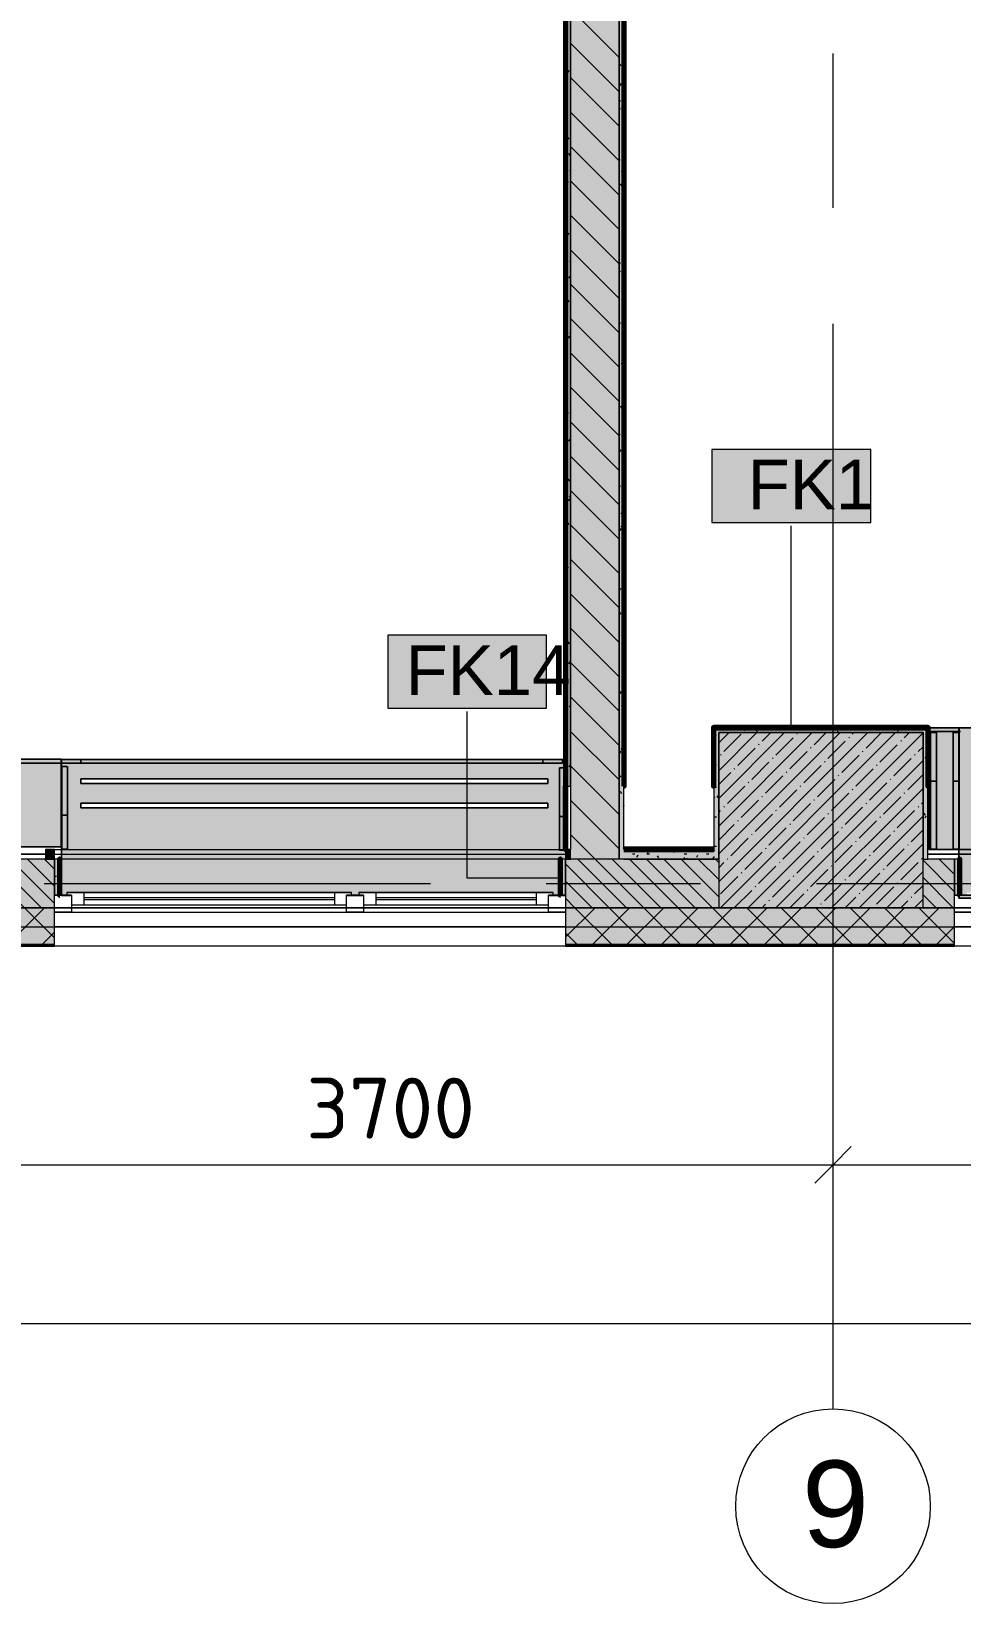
# Model space of a CAD drawing. Header units: millimetres. Extents: x -3817 to 677485, y -22715 to 103890.
# Drawn here: x 574783 to 578602, y -1083 to 5379 of the extents above; entities that cross this region are included whole.
import ezdxf

# ---------------------------------------------------------------- set-up
doc = ezdxf.new("R2010")
doc.units = ezdxf.units.MM
doc.layers.add('PDF _Геометрия', color=7, linetype='Continuous', true_color=0x1d1d1d)
doc.layers.add('PDF _Сплошная заливка', color=7, linetype='Continuous', true_color=0xffffff)
doc.layers.add('PDF _Текст', color=7, linetype='Continuous')
doc.styles.add('PDF ArialMT', font='arial.ttf')
doc.styles.add('PDF GOST-Common', font='arial.ttf')
doc.styles.add('PDF ISOCPEUR', font='isocpeur.ttf')

msp = doc.modelspace()

# ---------------------------------------------------------------- hatches: boundary and pattern name
at = {"layer": 'PDF _Сплошная заливка', "transparency": 33554559}
h = msp.add_hatch(color=256, dxfattribs=at)
h.paths.add_polyline_path([(576998.8, 2276.9), (576998.8, 8956.9), (576978.8, 8956.9), (576978.8, 2276.9)], flags=0)
h.paths.add_polyline_path([(576980.5, 8961.9), (576998.8, 8961.9), (576998.8, 9351.9), (576978.8, 9351.9), (576979.4, 9331.9), (576990.8, 9312.2), (576978.8, 9305.3), (576978.8, 8961.9)], flags=0)
h.paths.add_polyline_path([(576978.8, 9356.9), (576998.8, 9356.9), (576998.8, 9576.9), (576978.8, 9576.9), (576978.8, 9556.9)], flags=0)
for points in [[(576998.8, 1976.9), (577198.8, 1976.9), (577198.8, 9576.9), (576998.8, 9576.9), (576998.8, 9356.9), (577010.8, 9356.9), (577010.8, 9351.9), (576998.8, 9351.9), (576998.8, 8961.9), (577010.8, 8961.9), (577010.8, 8956.9), (576998.8, 8956.9), (576998.8, 2016.9)], [(577198.8, 1976.9), (577218.8, 1976.9), (577218.8, 8676.9), (577198.8, 8676.9), (577198.8, 2138.1)], [(577588.1, 2016.9), (577608.1, 2016.9), (577608.1, 2516.9), (577588.1, 2516.9), (577588.1, 2017.9)], [(578468.1, 2496.9), (578468.1, 2516.9), (577608.1, 2516.9), (577608.1, 2496.9), (578448.1, 2496.9)], [(577608.1, 1776.9), (578448.1, 1776.9), (578448.1, 2496.9), (577608.1, 2496.9), (577608.1, 2138.1)]]:
    msp.add_hatch(color=256, dxfattribs=at).paths.add_polyline_path(points)
at = {"layer": 'PDF _Сплошная заливка', "true_color": 0xeae6de, "transparency": 33554559}
h = msp.add_hatch(color=254, dxfattribs=at)
h.paths.add_polyline_path([(578595.7, 2016.9), (581235.9, 2016.9), (581235.9, 2516.8), (578595.7, 2516.8), (578595.7, 2138.1)], flags=0)
h.paths.add_polyline_path([(578675.7, 2316.8), (578675.7, 2336.8), (581155.9, 2336.8), (581155.9, 2316.8), (579822.5, 2316.8)], flags=0)
h.paths.add_polyline_path([(578675.7, 2416.8), (578675.7, 2436.8), (581155.9, 2436.8), (581155.9, 2416.8), (579822.5, 2416.8)], flags=0)
for points in [[(574704.1, 2027.4), (574904.4, 2027.4), (574904.4, 2387.3), (574704.1, 2387.3), (574704.1, 2138.1)], [(578597.9, 1816.9), (578647.9, 1816.9), (578647.9, 1828.9), (578627.9, 1828.9), (578627.9, 1838.9), (580377.9, 1838.9), (580377.9, 1828.9), (580357.9, 1828.9), (580357.9, 1816.9), (580427.9, 1816.9), (580427.9, 1828.9), (580407.9, 1828.9), (580407.9, 1838.9), (581207.9, 1838.9), (581207.9, 1828.9), (581187.9, 1828.9), (581187.9, 1816.9), (581235.9, 1816.9), (581235.9, 2016.9), (578595.9, 2016.9), (578597.9, 1976.9), (578598.9, 1976.9), (578597.9, 1828.9), (578595.9, 1828.9), (578595.9, 1816.9)]]:
    msp.add_hatch(color=254, dxfattribs=at).paths.add_polyline_path(points)
h = msp.add_hatch(color=254, dxfattribs=at)
h.paths.add_polyline_path([(574928.1, 1826.9), (574928.1, 1828.9), (574928.1, 1838.9), (576098.1, 1838.9), (576098.1, 1828.9), (576128.1, 1828.9), (576128.1, 1838.9), (576928.1, 1837.2), (576928.1, 1828.9), (576957.1, 1828.9), (576958.1, 1976.9), (576978.1, 1976.9), (576977.8, 2386.8), (574905.7, 2386.8), (574905.7, 1826.9)], flags=0)
h.paths.add_polyline_path([(576978.8, 2016.9), (576985.7, 2016.9), (576985.7, 2276.9), (576978.8, 2276.9), (576978.8, 2138.1)], flags=0)
h.paths.add_polyline_path([(574985.7, 2187.1), (574985.7, 2207.1), (576905.7, 2207.1), (576905.7, 2187.1), (575438.1, 2187.1)], flags=0)
h.paths.add_polyline_path([(574985.7, 2287.1), (574985.7, 2307.1), (576905.7, 2307.1), (576905.7, 2287.1), (575438.1, 2287.1)], flags=0)
at = {"layer": 'PDF _Сплошная заливка', "transparency": 33554559}
h = msp.add_hatch(color=256, dxfattribs=at)
h.paths.add_polyline_path([(590708.1, 1776.9), (590708.1, 1976.9), (590658.1, 1976.9), (590658.1, 1776.9)], flags=0)
h.paths.add_polyline_path([(584278.1, 1776.9), (584278.1, 1976.9), (583278.4, 1976.9), (583278.4, 1776.9), (584206.9, 1776.9)], flags=0)
h.paths.add_polyline_path([(588591.4, 1776.9), (589258.1, 1776.9), (589258.1, 1976.9), (588138.1, 1976.9), (588138.1, 1776.9)], flags=0)
h.paths.add_polyline_path([(585778.1, 1776.9), (586038.1, 1776.9), (586038.1, 1976.9), (585778.1, 1976.9)], flags=0)
h.paths.add_polyline_path([(576978.1, 1776.9), (577608.1, 1776.9), (577608.1, 1976.9), (576978.1, 1976.9)], flags=0)
h.paths.add_polyline_path([(578448.1, 1776.9), (578577.9, 1776.9), (578577.9, 1976.9), (578448.1, 1976.9), (578448.1, 1803.6)], flags=0)
h.paths.add_polyline_path([(574878.1, 1776.9), (574878.1, 1976.9), (574678.1, 1976.9), (574678.1, 1776.9)], flags=0)
h.paths.add_polyline_path([(574078.1, 1776.9), (574078.1, 1976.9), (573778.1, 1976.9), (573778.1, 1776.9), (573976.6, 1776.9)], flags=0)
h.paths.add_polyline_path([(582097.9, 1776.9), (582378.4, 1776.9), (582378.4, 1976.9), (582097.9, 1976.9)], flags=0)
h.paths.add_polyline_path([(572878.1, 1776.9), (572878.1, 1976.9), (571528.1, 1976.9), (571528.1, 1776.9), (572515.1, 1776.9)], flags=0)
h.paths.add_polyline_path([(563278.1, 1776.9), (563278.1, 1976.9), (562527.9, 1976.9), (562527.9, 1776.9), (563015.5, 1776.9)], flags=0)
h.paths.add_polyline_path([(564178.1, 1776.9), (564328.1, 1776.9), (564328.1, 1976.9), (564178.1, 1976.9)], flags=0)
h.paths.add_polyline_path([(569428.1, 1776.9), (569428.1, 1976.9), (568678.1, 1976.9), (568678.1, 1776.9), (568861.4, 1776.9)], flags=0)
h.paths.add_polyline_path([(567028.1, 1776.9), (567778.1, 1776.9), (567778.1, 1976.9), (567028.1, 1976.9)], flags=0)
h.paths.add_polyline_path([(558998.1, 1776.9), (559828.1, 1776.9), (559828.1, 1976.9), (558998.1, 1976.9)], flags=0)
h = msp.add_hatch(color=256, dxfattribs=at)
h.paths.add_polyline_path([(584278.1, 1626.9), (584278.1, 1776.9), (583278.4, 1776.9), (583278.4, 1626.9), (584206.9, 1626.9)], flags=0)
h.paths.add_polyline_path([(589258.1, 1626.9), (589258.1, 1776.9), (588138.1, 1776.9), (588138.1, 1626.9), (588591.4, 1626.9)], flags=0)
h.paths.add_polyline_path([(586038.1, 1626.9), (586038.1, 1776.9), (585178.1, 1776.9), (585178.1, 1626.9), (585668.4, 1626.9)], flags=0)
h.paths.add_polyline_path([(591155.8, 1626.9), (591155.8, 1776.9), (590158.1, 1776.9), (590158.1, 1626.9), (590783.6, 1626.9)], flags=0)
h.paths.add_polyline_path([(573778.1, 1626.9), (574878.1, 1626.9), (574878.1, 1776.9), (573778.1, 1776.9)], flags=0)
h.paths.add_polyline_path([(581257.9, 1626.9), (582378.4, 1626.9), (582378.4, 1776.9), (581257.9, 1776.9)], flags=0)
h.paths.add_polyline_path([(578448.1, 1626.9), (578577.9, 1626.9), (578577.9, 1776.9), (576978.1, 1776.9), (576978.1, 1626.9), (578361, 1626.9)], flags=0)
h.paths.add_polyline_path([(564928.1, 1626.9), (564928.1, 1776.9), (564178.1, 1776.9), (564178.1, 1626.9), (564477, 1626.9)], flags=0)
h.paths.add_polyline_path([(567778.1, 1626.9), (567778.1, 1776.9), (567028.1, 1776.9), (567028.1, 1626.9), (567399.9, 1626.9)], flags=0)
h.paths.add_polyline_path([(572878.1, 1626.9), (572878.1, 1776.9), (571528.1, 1776.9), (571528.1, 1626.9), (572515.1, 1626.9)], flags=0)
h.paths.add_polyline_path([(568861.4, 1626.9), (569428.1, 1626.9), (569428.1, 1776.9), (568678.1, 1776.9), (568678.1, 1626.9)], flags=0)
h.paths.add_polyline_path([(563278.1, 1626.9), (563278.1, 1776.9), (562527.9, 1776.9), (562527.9, 1626.9), (563015.5, 1626.9)], flags=0)
h.paths.add_polyline_path([(560427.9, 1626.9), (560427.9, 1776.9), (558998.1, 1776.9), (558998.1, 1626.9), (559361.8, 1626.9)], flags=0)
h.paths.add_polyline_path([(555898.1, 1626.9), (555898.1, 1776.9), (551908.1, 1776.9), (551908.1, 1626.9), (554977.4, 1626.9)], flags=0)

# ---------------------------------------------------------------- linework, layer by layer
at = {"layer": 'PDF _Геометрия', "color": 231, "lineweight": 70, "true_color": 0xff80c0}
for points in [[(577218.8, 2276.9), (577219.8, 2276.9), (577219.8, 8675.9), (578348.1, 8675.9), (578349.1, 8675.9), (578349.1, 9535.9), (578533.1, 9535.9), (578533.1, 9536.9)], [(576977.8, 8956.9), (576977.8, 2016.9), (576978.8, 2016.9), (576978.8, 2276.9)], [(577588.1, 2017.9), (577218.8, 2017.9)], [(577218.8, 2016.9), (577588.1, 2016.9)]]:
    msp.add_lwpolyline(points, dxfattribs=at)
at = {"layer": 'PDF _Геометрия', "color": 9, "lineweight": 9, "true_color": 0xc0c0c0}
for points in [[(576978.8, 2276.9), (576998.8, 2276.9), (576998.8, 8956.9), (576998.8, 2016.9), (576978.1, 2016.9), (576978.1, 1976.9), (576978.1, 1776.9), (576978.1, 1618.9), (578577.9, 1618.9), (578577.9, 1776.9), (578577.9, 1976.9), (578468.1, 1976.9), (578468.1, 2496.9), (578468.1, 2516.9), (577608.1, 2516.9), (577588.1, 2516.9), (577588.1, 2017.9)], [(577608.1, 1976.9), (577608.1, 2016.9), (577608.1, 2496.9), (578448.1, 2496.9), (578448.1, 1976.9)], [(577218.8, 2017.9), (577218.8, 2276.9)], [(574878.1, 2016.9), (574905.7, 2016.9)], [(577588.1, 2016.9), (577218.8, 2016.9)], [(574878.1, 1996.9), (574905.7, 1996.9)], [(574898.1, 1976.9), (574878.1, 1976.9)], [(574905.7, 1976.9), (574899.1, 1976.9)], [(576978.1, 1776.9), (574878.1, 1776.9)], [(581257.9, 1776.9), (578577.9, 1776.9)]]:
    msp.add_lwpolyline(points, dxfattribs=at)
at = {"layer": 'PDF _Геометрия', "color": 7, "lineweight": 9}
for points in [[(576978.8, 8956.9), (576978.8, 2276.9)], [(577218.8, 1976.9), (577608.1, 1976.9), (577218.8, 1976.9), (577198.8, 1976.9), (577198.8, 8676.9), (577198.8, 1976.9), (576998.8, 1976.9), (576978.1, 1976.9), (576998.8, 1976.9), (576998.8, 2016.9)], [(577218.8, 2276.9), (577218.8, 8675.9)], [(577906.4, 2517.4), (577906.4, 3346.4)], [(576953.3, 1898.1), (576574.3, 1898.1), (576574.3, 2583)], [(578448.1, 1976.9), (578468.1, 1976.9)], [(573778.1, 1697.9), (574878.1, 1697.9)], [(576978.1, 1697.9), (578577.9, 1697.9)], [(573778.1, 1626.9), (574878.1, 1626.9)], [(573778.1, 1623.9), (574878.1, 1623.9)], [(576978.1, 1626.9), (578577.9, 1626.9)], [(576978.1, 1623.9), (578577.9, 1623.9)], [(552158.1, 720.4), (555878.1, 720.4), (560178.1, 720.4), (564678.1, 720.4), (566178.1, 720.4), (569178.1, 720.4), (570678.1, 720.4), (574378.1, 720.4), (578078.1, 720.4), (581778.1, 720.4), (585478.1, 720.4), (590478.1, 720.4), (590478.1, 840.4)], [(578078.1, 526.4), (578078.1, 720.4), (578078.1, 840.4)], [(552158.1, 67.7), (590598.1, 67.7)]]:
    msp.add_lwpolyline(points, dxfattribs=at)
at = {"layer": 'PDF _Геометрия', "color": 231, "lineweight": 9, "true_color": 0xff80c0}
for points in [[(576978.8, 2276.9), (576978.8, 8956.9)], [(577218.8, 8676.9), (577218.8, 8675.9), (577218.8, 2276.9)], [(577218.8, 2017.9), (577218.8, 2016.9)], [(577588.1, 2016.9), (577588.1, 2017.9)]]:
    msp.add_lwpolyline(points, dxfattribs=at)
at = {"layer": 'PDF _Геометрия', "lineweight": 9}
for points in [[(577198.8, 5271.8), (576998.8, 5471.8)], [(577198.8, 5130.4), (576998.8, 5330.4)], [(577198.8, 4989), (576998.8, 5189)], [(577198.8, 4847.6), (576998.8, 5047.6)], [(577198.8, 4706.2), (576998.8, 4906.2)], [(577198.8, 4564.7), (576998.8, 4764.7)], [(577198.8, 4423.3), (576998.8, 4623.3)], [(577198.8, 4281.9), (576998.8, 4481.9)], [(577198.8, 4140.5), (576998.8, 4340.5)], [(577198.8, 3999), (576998.8, 4199)], [(577198.8, 3857.6), (576998.8, 4057.6)], [(577198.8, 3716.2), (576998.8, 3916.2)], [(577198.8, 3574.8), (576998.8, 3774.8)], [(577198.8, 3433.4), (576998.8, 3633.4)], [(577198.8, 3291.9), (576998.8, 3491.9)], [(577198.8, 3150.5), (576998.8, 3350.5)], [(577198.8, 3009.1), (576998.8, 3209.1)], [(577198.8, 2867.7), (576998.8, 3067.7)], [(577198.8, 2726.3), (576998.8, 2926.3)], [(577198.8, 2584.8), (576998.8, 2784.8)], [(577198.8, 2443.4), (576998.8, 2643.4)], [(577198.8, 2302), (576998.8, 2502)], [(577608.1, 2454.1), (577650.9, 2496.9)], [(577608.1, 2340.1), (577764.9, 2496.9)], [(577608.1, 2226), (577879, 2496.9)], [(577608.1, 2112), (577993, 2496.9)], [(577608.1, 1997.9), (578107, 2496.9)], [(577608.1, 1883.9), (578221.1, 2496.9)], [(577615.1, 1776.9), (578335.1, 2496.9)], [(577629.6, 2418.6), (577700.9, 2489.9)], [(577729.2, 1776.9), (578448.1, 2495.8)], [(577786.4, 2461.4), (577821.9, 2496.9)], [(577843.5, 2404.3), (577914.7, 2475.6)], [(577929, 2489.9), (577931.4, 2492.2)], [(578000.3, 2447.1), (578050, 2496.9)], [(578057.3, 2390.1), (578128.6, 2461.4)], [(578142.8, 2475.6), (578145.2, 2478)], [(578157.1, 2489.9), (578164.1, 2496.9)], [(578214.1, 2432.8), (578278.1, 2496.9)], [(578356.7, 2461.4), (578359, 2463.7)], [(578370.9, 2475.6), (578392.2, 2496.9)], [(577615.4, 2404.3), (577617.7, 2406.7)], [(577686.6, 2361.6), (577757.9, 2432.8)], [(577772.2, 2447.1), (577774.5, 2449.5)], [(577829.2, 2390.1), (577831.6, 2392.5)], [(577900.5, 2347.3), (577971.8, 2418.6)], [(577986, 2432.8), (577988.4, 2435.2)], [(578114.3, 2333.1), (578185.6, 2404.3)], [(578199.9, 2418.6), (578202.2, 2421)], [(578271.1, 2375.8), (578342.4, 2447.1)], [(578413.7, 2404.3), (578416.1, 2406.7)], [(578428, 2418.6), (578448.1, 2438.8)], [(577198.8, 2160.6), (576998.8, 2360.6)], [(577608.1, 2283), (577658.1, 2333.1)], [(577672.4, 2347.3), (577674.7, 2349.7)], [(577743.7, 2304.5), (577814.9, 2375.8)], [(577843.2, 1776.9), (578448.1, 2381.7)], [(577886.2, 2333.1), (577888.6, 2335.4)], [(577957.5, 2290.3), (578028.8, 2361.6)], [(578043, 2375.8), (578045.4, 2378.2)], [(578171.3, 2276), (578242.6, 2347.3)], [(578256.9, 2361.6), (578259.3, 2363.9)], [(578328.2, 2318.8), (578399.4, 2390.1)], [(577643.9, 2204.7), (577715.1, 2276)], [(577729.4, 2290.3), (577731.8, 2292.7)], [(577800.7, 2247.5), (577872, 2318.8)], [(577943.2, 2276), (577945.6, 2278.4)], [(577957.3, 1776.9), (578448.1, 2267.7)], [(578014.5, 2233.3), (578085.8, 2304.5)], [(578100.1, 2318.8), (578102.4, 2321.2)], [(578157.1, 2261.8), (578159.5, 2264.1)], [(578228.4, 2219), (578299.6, 2290.3)], [(578313.9, 2304.5), (578316.3, 2306.9)], [(578385.2, 2261.8), (578448.1, 2324.7)], [(577198.8, 2019.1), (576998.8, 2219.1)], [(577700.9, 2147.7), (577772.2, 2219)], [(577786.4, 2233.3), (577788.8, 2235.6)], [(577857.7, 2190.5), (577929, 2261.8)], [(577914.7, 2133.5), (577986, 2204.7)], [(578000.3, 2219), (578002.6, 2221.4)], [(578071.6, 2176.2), (578142.8, 2247.5)], [(578214.1, 2204.7), (578216.5, 2207.1)], [(578285.4, 2162), (578356.7, 2233.3)], [(578370.9, 2247.5), (578373.3, 2249.9)], [(578442.2, 2204.7), (578448.1, 2210.7)], [(577608.1, 2169), (577615.4, 2176.2)], [(577629.6, 2190.5), (577632, 2192.9)], [(577686.6, 2133.5), (577689, 2135.8)], [(577757.9, 2090.7), (577829.2, 2162)], [(577843.5, 2176.2), (577845.8, 2178.6)], [(577971.8, 2076.4), (578043, 2147.7)], [(578057.3, 2162), (578059.7, 2164.4)], [(578071.3, 1776.9), (578448.1, 2153.6)], [(578128.6, 2119.2), (578199.9, 2190.5)], [(578185.6, 2062.2), (578256.9, 2133.5)], [(578271.1, 2147.7), (578273.5, 2150.1)], [(578342.4, 2105), (578413.7, 2176.2)], [(578428, 2190.5), (578430.3, 2192.9)], [(577449.7, 1626.9), (577299.7, 1776.9), (577099.7, 1976.9), (576998.8, 2077.7)], [(577608.1, 2054.9), (577672.4, 2119.2)], [(577743.7, 2076.4), (577746, 2078.8)], [(577814.9, 2033.7), (577886.2, 2105)], [(577900.5, 2119.2), (577902.8, 2121.6)], [(578028.8, 2019.4), (578100.1, 2090.7)], [(578114.3, 2105), (578116.7, 2107.3)], [(578242.6, 2005.2), (578313.9, 2076.4)], [(578328.2, 2090.7), (578330.5, 2093.1)], [(578399.4, 2047.9), (578448.1, 2096.6)], [(577658.1, 1990.9), (577729.4, 2062.2)], [(577715.1, 1933.9), (577786.4, 2005.2)], [(577800.7, 2019.4), (577803.1, 2021.8)], [(577872, 1976.7), (577943.2, 2047.9)], [(577957.5, 2062.2), (577959.9, 2064.6)], [(578014.5, 2005.2), (578016.9, 2007.5)], [(578085.8, 1962.4), (578157.1, 2033.7)], [(578171.3, 2047.9), (578173.7, 2050.3)], [(578185.4, 1776.9), (578448.1, 2039.6)], [(578299.6, 1948.1), (578370.9, 2019.4)], [(578385.2, 2033.7), (578387.6, 2036)], [(574878.1, 1794.3), (574695.5, 1976.9)], [(574878.1, 1865), (574766.2, 1976.9)], [(574878.1, 1935.7), (574837, 1976.9)], [(577308.3, 1626.9), (577158.3, 1776.9), (576978.1, 1957)], [(577229, 1776.9), (577029, 1976.9)], [(577370.4, 1776.9), (577170.4, 1976.9)], [(577591.1, 1626.9), (577441.1, 1776.9), (577241.1, 1976.9)], [(577511.8, 1776.9), (577311.8, 1976.9)], [(577732.5, 1626.9), (577582.5, 1776.9), (577382.5, 1976.9)], [(577608.1, 1822), (577453.2, 1976.9)], [(577608.1, 1892.7), (577524, 1976.9)], [(577608.1, 1963.4), (577594.7, 1976.9)], [(577608.1, 1940.9), (577629.6, 1962.4)], [(577643.9, 1976.7), (577646.2, 1979)], [(577772.2, 1876.9), (577843.5, 1948.1)], [(577857.7, 1962.4), (577860.1, 1964.8)], [(577929, 1919.6), (578000.3, 1990.9)], [(578071.6, 1948.1), (578073.9, 1950.5)], [(578142.8, 1905.4), (578214.1, 1976.7)], [(578228.4, 1990.9), (578230.7, 1993.3)], [(578356.7, 1891.1), (578428, 1962.4)], [(578442.2, 1976.7), (578444.6, 1979)], [(578577.9, 1842.2), (578448.1, 1971.9)], [(578577.9, 1912.9), (578513.9, 1976.9)], [(574824.8, 1776.9), (574678.1, 1923.6)], [(577087.6, 1776.9), (576978.1, 1886.3)], [(577615.4, 1834.1), (577686.6, 1905.4)], [(577700.9, 1919.6), (577703.3, 1922)], [(577829.2, 1819.8), (577900.5, 1891.1)], [(577914.7, 1905.4), (577917.1, 1907.7)], [(577986, 1862.6), (578057.3, 1933.9)], [(578043, 1805.6), (578114.3, 1876.9)], [(578128.6, 1891.1), (578130.9, 1893.5)], [(578199.9, 1848.3), (578271.1, 1919.6)], [(578285.4, 1933.9), (578287.8, 1936.3)], [(578299.4, 1776.9), (578448.1, 1925.5)], [(578342.4, 1876.9), (578344.8, 1879.2)], [(578577.9, 1771.5), (578572.5, 1776.9), (578448.1, 1901.2)], [(574878.1, 1652.9), (574754.1, 1776.9), (574678.1, 1852.9)], [(577166.9, 1626.9), (577016.9, 1776.9), (576978.1, 1815.6)], [(577672.4, 1777.1), (577743.7, 1848.3)], [(577757.9, 1862.6), (577760.3, 1865)], [(577900.3, 1776.9), (577957.5, 1834.1)], [(577971.8, 1848.3), (577974.1, 1850.7)], [(578128.4, 1776.9), (578171.3, 1819.8)], [(578185.6, 1834.1), (578188, 1836.5)], [(578256.9, 1791.3), (578328.2, 1862.6)], [(578399.4, 1819.8), (578401.8, 1822.2)], [(578413.5, 1776.9), (578448.1, 1811.5)], [(578413.7, 1834.1), (578448.1, 1868.5)], [(578501.8, 1776.9), (578448.1, 1830.5)], [(574687, 1626.9), (574837, 1776.9)], [(576978.1, 1655.3), (577099.7, 1776.9)], [(577091.1, 1626.9), (577241.1, 1776.9)], [(577232.5, 1626.9), (577382.5, 1776.9)], [(577374, 1626.9), (577524, 1776.9)], [(577515.4, 1626.9), (577665.4, 1776.9)], [(577656.8, 1626.9), (577806.8, 1776.9)], [(577874, 1626.9), (577724, 1776.9)], [(577786.2, 1776.9), (577800.7, 1791.3)], [(577798.2, 1626.9), (577948.2, 1776.9)], [(577814.9, 1805.6), (577817.3, 1807.9)], [(578015.4, 1626.9), (577865.4, 1776.9)], [(577939.6, 1626.9), (578089.6, 1776.9)], [(578156.8, 1626.9), (578006.8, 1776.9)], [(578014.3, 1776.9), (578014.5, 1777.1)], [(578028.8, 1791.3), (578031.2, 1793.7)], [(578081.1, 1626.9), (578231.1, 1776.9)], [(578298.2, 1626.9), (578148.2, 1776.9)], [(578222.5, 1626.9), (578372.5, 1776.9)], [(578242.6, 1777.1), (578245, 1779.4)], [(578439.6, 1626.9), (578289.6, 1776.9)], [(578356.5, 1776.9), (578385.2, 1805.6)], [(578363.9, 1626.9), (578513.9, 1776.9)], [(578577.9, 1630.1), (578431.1, 1776.9)], [(578505.3, 1626.9), (578577.9, 1699.4)], [(574828.4, 1626.9), (574878.1, 1676.6)], [(577025.4, 1626.9), (576978.1, 1674.2)]]:
    msp.add_lwpolyline(points, dxfattribs=at)
at = {"layer": 'PDF _Геометрия', "color": 253, "lineweight": 9, "true_color": 0x9b9b9b}
for points in [[(576978.8, 5351.6), (576988.9, 5351.6)], [(576984.3, 5318), (576979.3, 5326.7)], [(577198.8, 5321.1), (577202.3, 5321.1)], [(577214.8, 5345.5), (577209.8, 5354.2)], [(576980.4, 5260.5), (576978.8, 5257.8)], [(577199.7, 5274.7), (577198.8, 5273.1)], [(577198.8, 5260.1), (577202.3, 5260.1)], [(577207.7, 5235.8), (577202.7, 5244.5)], [(577218.8, 5277.5), (577213.8, 5286.2)], [(576978.8, 5229.7), (576988.9, 5229.7)], [(576991.5, 5218.9), (576986.5, 5210.2)], [(576998.8, 5170.6), (576997.7, 5168.5)], [(576978.8, 5138.2), (576988.9, 5138.2)], [(577198.8, 5168.7), (577202.3, 5168.7)], [(577200.6, 5126.1), (577198.8, 5129.3)], [(577206.8, 5165), (577201.8, 5156.3)], [(577202.7, 5097), (577198.8, 5090.3)], [(577204.7, 5058.1), (577199.7, 5066.8)], [(577213.9, 5055.3), (577208.8, 5046.6)], [(576978.8, 5016.3), (576988.9, 5016.3)], [(577198.8, 4985.8), (577202.3, 4985.8)], [(576993.6, 4936.2), (576988.5, 4944.9)], [(577198.8, 4924.9), (577202.3, 4924.9)], [(576978.8, 4894.4), (576988.9, 4894.4)], [(576997.6, 4868.2), (576992.6, 4876.9)], [(577201.6, 4851.2), (577198.8, 4846.4)], [(576982.3, 4837.1), (576978.8, 4831.1)], [(576978.8, 4802.9), (576988.9, 4802.9)], [(576998.8, 4805.2), (576996.7, 4808.8)], [(577198.8, 4833.4), (577202.3, 4833.4)], [(577212.8, 4809.6), (577207.7, 4800.9)], [(576979.4, 4716.9), (576978.8, 4717.9)], [(576990.6, 4758.5), (576985.5, 4767.2)], [(577209.9, 4744.3), (577204.9, 4753.1)], [(576978.8, 4681), (576988.9, 4681)], [(576983.5, 4648.8), (576978.8, 4656.9)], [(576981.2, 4591.4), (576978.8, 4587.3)], [(576987.6, 4580.8), (576982.6, 4589.5)], [(577198.8, 4650.5), (577202.3, 4650.5)], [(577198.8, 4589.6), (577202.3, 4589.6)], [(577218.1, 4608.3), (577213, 4617)], [(576978.8, 4559.1), (576988.9, 4559.1)], [(576992.3, 4549.7), (576987.3, 4541)], [(576978.8, 4467.7), (576988.9, 4467.7)], [(577198.8, 4498.1), (577202.3, 4498.1)], [(576998.8, 4439), (576994.4, 4431.3)], [(577203.5, 4427.8), (577198.8, 4419.7)], [(577203.9, 4388.9), (577198.9, 4397.7)], [(576978.8, 4345.7), (576988.9, 4345.7)], [(576995.3, 4372), (576990.3, 4363.3)], [(576992.8, 4267), (576987.7, 4275.7)], [(577198.8, 4315.3), (577202.3, 4315.3)], [(576978.8, 4223.8), (576988.9, 4223.8)], [(577198.8, 4254.3), (577202.3, 4254.3)], [(576998.8, 4134.6), (576995.9, 4139.7)], [(577202.4, 4182.1), (577198.8, 4175.9)], [(577198.8, 4162.9), (577202.3, 4162.9)], [(577213.6, 4140.4), (577208.5, 4131.7)], [(576978.8, 4132.4), (576988.9, 4132.4)], [(576994.2, 4126.3), (576989.2, 4117.6)], [(576978.8, 4010.5), (576988.9, 4010.5)], [(577213.2, 4007.1), (577208.2, 4015.9)], [(577218.8, 4027.6), (577215.6, 4022)], [(577198.8, 3980), (577202.3, 3980)], [(577216.6, 3962.7), (577211.5, 3954)], [(577217.3, 3939.1), (577212.2, 3947.8)], [(576982, 3922.2), (576978.8, 3916.7)], [(576978.8, 3888.5), (576988.9, 3888.5)], [(576986.8, 3911.6), (576981.8, 3920.3)], [(577198.8, 3919), (577202.3, 3919)], [(577218.8, 3875.5), (577216.3, 3879.8)], [(577198.8, 3827.6), (577202.3, 3827.6)], [(577210.2, 3829.4), (577205.2, 3838.1)], [(576978.8, 3797.1), (576988.9, 3797.1)], [(576989, 3812.5), (576984, 3803.8)], [(577199, 3787.8), (577198.8, 3788.2)], [(576985, 3744.5), (576979.9, 3735.8)], [(576996.1, 3702.8), (576991.1, 3694.1)], [(577203.1, 3719.8), (577198.8, 3727.2)], [(577215.5, 3717), (577210.4, 3708.3)], [(576978.8, 3675.2), (576988.9, 3675.2)], [(577198.8, 3644.7), (577202.3, 3644.7)], [(577207.2, 3651.7), (577202.2, 3660.4)], [(577198.8, 3583.7), (577202.3, 3583.7)], [(576978.8, 3553.3), (576988.9, 3553.3)], [(576983.9, 3498.7), (576978.8, 3490)], [(576996, 3529.8), (576991, 3538.5)], [(577203.2, 3512.9), (577198.8, 3505.3)], [(577198.8, 3492.3), (577202.3, 3492.3)], [(576978.8, 3461.8), (576988.9, 3461.8)], [(576995, 3457.1), (576990, 3448.4)], [(576998.8, 3464), (576995.1, 3470.5)], [(576993.1, 3352.1), (576988, 3360.8)], [(577210.3, 3403.2), (577205.3, 3394.5)], [(576978.8, 3339.9), (576988.9, 3339.9)], [(576981.9, 3310.5), (576978.8, 3315.8)], [(577198.8, 3309.4), (577202.3, 3309.4)], [(577206.2, 3335.2), (577201.2, 3326.5)], [(577212.4, 3338), (577207.4, 3346.7)], [(576986, 3242.4), (576981, 3251.2)], [(577198.8, 3248.5), (577202.3, 3248.5)], [(577217.4, 3293.5), (577212.3, 3284.8)], [(576978.8, 3218), (576988.9, 3218)], [(576990.1, 3174.4), (576985, 3183.1)], [(577218.8, 3204.9), (577215.5, 3210.6)], [(576978.9, 3132.8), (576978.8, 3132.9)], [(576978.8, 3126.5), (576988.9, 3126.5)], [(577198.8, 3157), (577202.3, 3157)], [(576985.8, 3075.3), (576980.7, 3066.6)], [(577205.1, 3089.5), (577200.1, 3080.7)], [(577216.3, 3047.8), (577211.2, 3039.1)], [(576978.8, 3004.6), (576988.9, 3004.6)], [(577198.8, 2974.1), (577202.3, 2974.1)], [(577206.4, 2982.6), (577201.4, 2991.3)], [(577198.8, 2913.2), (577202.3, 2913.2)], [(576978.8, 2882.7), (576988.9, 2882.7)], [(576995.2, 2860.6), (576990.2, 2869.4)], [(576978.8, 2791.3), (576988.9, 2791.3)], [(576984.7, 2829.6), (576979.6, 2820.9)], [(576995.8, 2787.9), (576990.8, 2779.2)], [(577198.8, 2821.7), (577202.3, 2821.7)], [(576998.8, 2732.5), (576998.4, 2733.3)], [(577199.9, 2775.7), (577198.8, 2773.8)], [(576978.8, 2669.3), (576988.9, 2669.3)], [(576998.8, 2671.2), (576997.9, 2669.6)], [(577207, 2666), (577202, 2657.3)], [(576981.1, 2641.3), (576978.8, 2645.2)], [(576998.8, 2610.2), (576993.8, 2601.5)], [(577198.8, 2638.9), (577202.3, 2638.9)], [(577215.7, 2600.8), (577210.6, 2609.5)], [(576978.8, 2547.4), (576988.9, 2547.4)], [(577198.8, 2577.9), (577202.3, 2577.9)], [(577218.8, 2534.3), (577214.7, 2541.4)], [(576978.8, 2456), (576988.9, 2456)], [(576989.3, 2505.2), (576984.2, 2513.9)], [(577198.8, 2486.5), (577202.3, 2486.5)], [(577218.8, 2473.4), (577218.8, 2473.4)], [(577590.4, 2500.4), (577588.1, 2504.3)], [(577588.4, 2486.5), (577598.5, 2486.5)], [(577618.9, 2516.9), (577629, 2516.9)], [(577648.7, 2516.6), (577643.6, 2507.9)], [(577710.4, 2516.9), (577720.4, 2516.9)], [(577716.7, 2512.5), (577711.7, 2503.8)], [(577768.1, 2497.4), (577763.1, 2506.1)], [(577874, 2496.9), (577872.7, 2499)], [(577893.2, 2516.9), (577903.3, 2516.9)], [(577984.7, 2516.9), (577994.7, 2516.9)], [(578045.6, 2516.9), (578055.7, 2516.9)], [(578098.5, 2503.3), (578094.8, 2496.9)], [(578140.1, 2514.4), (578135.1, 2505.7)], [(578149.9, 2506.6), (578144.9, 2515.3)], [(578198, 2516.9), (578208.1, 2516.9)], [(578247.1, 2516.9), (578244.8, 2512.8)], [(578289.5, 2516.9), (578299.5, 2516.9)], [(578344.2, 2502.2), (578341.2, 2496.9)], [(578380.9, 2516.9), (578391, 2516.9)], [(578412.3, 2498.1), (578411.6, 2496.9)], [(578448.1, 2486.5), (578451.9, 2486.5)], [(578465.1, 2467.6), (578460, 2458.9)], [(578463.7, 2511.8), (578460.8, 2516.9)], [(577205.9, 2420.3), (577200.9, 2411.6)], [(577212.7, 2423.1), (577207.7, 2431.8)], [(578461, 2399.6), (578455.9, 2390.9)], [(576978.8, 2334.1), (576988.9, 2334.1)], [(576997.7, 2364.5), (576992.7, 2355.8)], [(577201.5, 2381.4), (577198.8, 2386.1)], [(577217.1, 2378.6), (577212, 2369.9)], [(577588.4, 2364.5), (577598.5, 2364.5)], [(578448.1, 2364.5), (578451.9, 2364.5)], [(578468.1, 2382.2), (578466.8, 2384.4)], [(578468.1, 2351), (578467.1, 2349.2)], [(577198.8, 2303.6), (577202.3, 2303.6)], [(577205.6, 2313.4), (577200.6, 2322.1)], [(577588.4, 2273.1), (577598.5, 2273.1)], [(578449.5, 2292.5), (578448.1, 2294.9)], [(577198.8, 2242.6), (577202.3, 2242.6)], [(577209.7, 2245.4), (577204.7, 2254.1)], [(577218.8, 2198.8), (577215, 2192.2)], [(577590.7, 2233.3), (577588.1, 2228.8)], [(577606.7, 2228.2), (577601.7, 2236.9)], [(578448.1, 2242.6), (578451.9, 2242.6)], [(577198.8, 2151.2), (577202.3, 2151.2)], [(577588.4, 2151.2), (577598.5, 2151.2)], [(577608.1, 2141.6), (577608, 2141.3)], [(578448.1, 2151.2), (578451.9, 2151.2)], [(578457.7, 2156.4), (578452.7, 2165.1)], [(578459.9, 2153.8), (578454.9, 2145.1)], [(578468.1, 2107.1), (578466, 2103.5)], [(574847.9, 2008), (574842.8, 2016.7)], [(577237.2, 2014.9), (577236, 2016.9)], [(577278.8, 2003.7), (577273.8, 2012.4)], [(577317.5, 2003.9), (577312.4, 1995.2)], [(577359.1, 2015.1), (577354.1, 2006.4)], [(577427.1, 2011), (577422.1, 2002.3)], [(577588, 2016.8), (577587.6, 2017.6)], [(577592.6, 2008.9), (577588, 2016.9)], [(577588.4, 2029.3), (577598.5, 2029.3)], [(578448.1, 2029.3), (578451.9, 2029.3)], [(574875.7, 1998.8), (574878.1, 1998.8)], [(574897.7, 1958), (574892.6, 1949.3)], [(576978.8, 1998.8), (576988.9, 1998.8)], [(576988.5, 1982.7), (576985.1, 1976.9)], [(577253.2, 1998.8), (577263.2, 1998.8)], [(577275.8, 1992.8), (577270.8, 1984)], [(577314.1, 1998.8), (577324.2, 1998.8)], [(577362.1, 1981.4), (577357.1, 1990.1)], [(577399.9, 1976.9), (577398.7, 1978.9)], [(577466.5, 1998.8), (577476.6, 1998.8)], [(577470.3, 1976.9), (577466.7, 1983)], [(577479.9, 1980.5), (577477.8, 1976.9)], [(577521.6, 1991.7), (577516.5, 1983)], [(577558, 1998.8), (577568, 1998.8)], [(577589.6, 1987.6), (577584.6, 1978.9)], [(578579.6, 1945.2), (578577.9, 1948.3)], [(578597.9, 1966.1), (578593.9, 1959.3)], [(574878.1, 1907.3), (574885.8, 1907.3)], [(576958.1, 1907.3), (576958.4, 1907.3)], [(574897.7, 1860.8), (574892.6, 1869.5)], [(576958.1, 1846.4), (576958.4, 1846.4)]]:
    msp.add_lwpolyline(points, dxfattribs=at)
at = {"layer": 'PDF _Геометрия', "color": 253, "lineweight": 9, "true_color": 0xaaaaaa}
for points in [[(578078.1, 4653.3), (578078.1, 5288.3)], [(578078.1, -283.3), (578078.1, 2216.7), (578078.1, 4177)], [(574835.3, 1876.9), (576422.8, 1876.9)], [(576899, 1876.9), (577534, 1876.9)], [(578010.3, 1876.9), (579597.8, 1876.9)], [(574905.7, 1828.9), (574878.1, 1828.9)], [(574998.1, 1818.9), (576028.1, 1818.9)], [(576198.1, 1818.9), (576858.1, 1818.9)], [(578595.9, 1828.9), (578577.9, 1828.9)], [(574878.1, 1758.9), (576978.1, 1758.9)], [(576028.1, 1808.9), (574998.1, 1808.9)], [(576858.1, 1808.9), (576198.1, 1808.9)], [(578577.9, 1758.9), (581257.9, 1758.9)]]:
    msp.add_lwpolyline(points, dxfattribs=at)
at = {"layer": 'PDF _Геометрия', "color": 7, "lineweight": 9}
for points in [[(578233, 3660.2), (577579.8, 3660.2), (577579.8, 3360.2), (578233, 3360.2)], [(576900.9, 2896.9), (576247.7, 2896.9), (576247.7, 2596.9), (576900.9, 2596.9)], [(578448.1, 2496.9), (577608.1, 2496.9), (577608.1, 1776.9), (578448.1, 1776.9)], [(574878.1, 1976.9), (574840.6, 1976.9)], [(573778.1, 1776.9), (574878.1, 1776.9)], [(576978.1, 1776.9), (578577.9, 1776.9)]]:
    msp.add_lwpolyline(points, close=True, dxfattribs=at)
at = {"layer": 'PDF _Геометрия', "color": 231, "lineweight": 70, "true_color": 0xff80c0}
msp.add_lwpolyline([(578469.1, 2516.9), (578469.1, 2517.9), (577588.1, 2517.9), (577587.1, 2517.9), (577587.1, 2276.9), (577588.1, 2276.9), (577588.1, 2516.9), (578468.1, 2516.9), (578468.1, 2276.9), (578469.1, 2276.9)], close=True, dxfattribs=at)
at = {"layer": 'PDF _Геометрия', "color": 8, "lineweight": 9, "true_color": 0x808080}
for points in [[(578595.8, 2516.7), (578471.8, 2516.7), (578597, 2516.7), (578597, 2016.8), (578471.8, 2016.8), (578471.8, 2516.7), (578471.8, 2016.8), (578595.9, 2016.8), (578595.9, 1976.9), (578595.9, 2016.9), (581235.9, 2016.9), (581235.9, 1816.9), (581187.9, 1816.9), (581235.9, 1816.9), (581235.9, 2016.9), (581235.9, 2516.8), (578595.7, 2516.8)], [(578472, 2516.7), (578595.8, 2516.7), (578472, 2516.7)], [(578595.9, 2516.8), (581235.9, 2516.8), (578595.9, 2516.8)], [(574704.4, 2387.3), (574904.4, 2387.3), (574704.4, 2387.3)], [(574905.7, 2386.8), (576965.7, 2386.8), (574905.7, 2386.8)], [(574905.7, 2386.8), (574905.7, 2370.8), (574905.7, 2386.8)], [(574985.7, 2386.8), (576885.7, 2386.8), (574985.7, 2386.8)]]:
    msp.add_lwpolyline(points, dxfattribs=at)
at = {"layer": 'PDF _Геометрия', "color": 253, "lineweight": 9, "true_color": 0xaba79f}
for points in [[(578472, 2500.7), (578472, 2516.7)], [(578479.2, 2017.8), (578479.2, 2497.8), (578479.2, 2297.8), (578479.2, 2497.8)], [(578503.2, 2497.8), (578479.2, 2497.8)], [(578503.2, 2497.8), (578479.2, 2497.8)], [(578503.2, 2017.8), (578503.2, 2497.8), (578503.2, 2297.8), (578503.2, 2497.8)], [(578572, 2017.8), (578572, 2497.8), (578572, 2297.8), (578572, 2497.8)], [(578595.7, 2497.8), (578572, 2497.8)], [(578595.7, 2497.8), (578572, 2497.8)], [(578602.1, 2500.8), (578597, 2500.8)], [(574912.1, 2370.8), (574905.7, 2370.8)], [(574907.5, 2017.1), (574907.5, 2357.1), (574907.5, 2157.1), (574907.5, 2357.1)], [(574917.6, 2357.1), (574907.5, 2357.1)], [(574917.6, 2357.1), (574907.5, 2357.1)], [(576965.7, 2370.8), (574912.8, 2370.8)], [(574929.5, 2357.1), (574918.9, 2357.1)], [(574929.5, 2357.1), (574918.9, 2357.1)], [(574931.5, 2017.1), (574931.5, 2357.1), (574931.5, 2157.1), (574931.5, 2357.1)], [(576970.3, 2352.2), (576953.8, 2352.2)], [(576970.3, 2352.2), (576953.8, 2352.2)], [(576965.7, 2386), (576965.7, 2370.8)], [(574931.5, 2017.1), (574907.5, 2017.1)], [(578503.2, 2017.8), (578479.2, 2017.8)], [(578595.9, 2017.8), (578572, 2017.8)]]:
    msp.add_lwpolyline(points, close=True, dxfattribs=at)
for points in [[(578595.7, 2500.7), (578472, 2500.7), (578595.7, 2500.7)], [(578595.7, 2016.9), (578595.7, 2516.7)], [(578597, 2500.7), (578597, 2513.5), (578597, 2016.9)], [(574704.4, 2371.3), (574904.4, 2371.3), (574704.4, 2371.3)], [(576885.7, 2370.8), (574985.7, 2370.8), (576885.7, 2370.8)], [(576977.8, 2352.2), (576971.8, 2352.2), (576977.8, 2352.2), (576971.8, 2352.2), (576977.8, 2352.2), (576977.8, 2012.2), (576953.8, 2012.2), (576953.8, 2352.2), (576953.8, 2152.2), (576953.8, 2352.2), (576953.8, 2016.9)], [(581235.9, 2016.9), (578597, 2016.9), (581235.9, 2016.9)]]:
    msp.add_lwpolyline(points, dxfattribs=at)
at = {"layer": 'PDF _Геометрия', "color": 8, "lineweight": 9, "true_color": 0x808080}
for points in [[(578595.7, 2516.8), (578595.7, 2016.9), (581235.9, 2016.9), (581235.9, 2516.8)], [(574704.1, 2387.3), (574704.1, 2027.4), (574904.4, 2027.4), (574904.4, 2387.3), (574704.1, 2387.3), (574904.4, 2387.3), (574904.4, 2027.4), (574704.1, 2027.4)], [(574904.4, 2387.3), (574904.4, 2371.3)], [(574905.7, 2386.8), (576977.8, 2386.8), (574905.7, 2386.8), (574905.7, 1826.9), (574948.1, 1826.9), (574905.7, 1826.9)], [(574985.7, 2287.1), (574985.7, 2307.1), (576905.7, 2307.1), (576905.7, 2287.1)], [(574985.7, 2287.1), (576905.7, 2287.1), (576905.7, 2307.1), (574985.7, 2307.1)], [(576985.7, 2016.9), (576985.7, 2276.9)], [(574985.7, 2187.1), (574985.7, 2207.1), (576905.7, 2207.1), (576905.7, 2187.1)], [(574985.7, 2187.1), (576905.7, 2187.1), (576905.7, 2207.1), (574985.7, 2207.1)], [(576078.1, 1826.9), (576148.1, 1826.9)], [(576908.1, 1826.9), (576978.1, 1826.9)], [(578647.9, 1816.9), (578595.9, 1816.9), (578595.9, 1828.9), (578595.9, 1816.9)]]:
    msp.add_lwpolyline(points, close=True, dxfattribs=at)
at = {"layer": 'PDF _Геометрия', "color": 254, "lineweight": 9, "true_color": 0xe0ddd7}
msp.add_lwpolyline([(578595.9, 2500.8), (578595.9, 2516.2)], dxfattribs=at)
at = {"layer": 'PDF _Геометрия', "color": 9, "lineweight": 9, "true_color": 0xc1bbaf}
msp.add_lwpolyline([(578595.9, 2516.2), (578595.9, 2500.8)], dxfattribs=at)
msp.add_lwpolyline([(578596, 2018), (578596, 2497.8), (578596, 2297.8), (578596, 2497.8)], close=True, dxfattribs=at)
at = {"layer": 'PDF _Геометрия', "color": 9, "lineweight": 9, "true_color": 0xcbc7bf}
for points in [[(578597, 2500.8), (578597, 2513.5)], [(574905.7, 2016.9), (576977.8, 2016.9)], [(574905.7, 1996.9), (576978.1, 1996.9)], [(576957.1, 1976.9), (574905.7, 1976.9)], [(576978.1, 1976.9), (576958.1, 1976.9)]]:
    msp.add_lwpolyline(points, dxfattribs=at)
at = {"layer": 'PDF _Геометрия', "color": 9, "lineweight": 9, "true_color": 0xc0c0c0}
for points in [[(574698.1, 1976.9), (574698.1, 2376.9), (574698.1, 2396.9), (574078.1, 2396.9), (574058.1, 2396.9), (574058.1, 1976.9), (573815.6, 1976.9), (573815.6, 2016.9), (573778.1, 2016.9), (573778.1, 1976.9), (573778.1, 1776.9), (573778.1, 1618.9), (574878.1, 1618.9), (574878.1, 1776.9), (574878.1, 1976.9), (574878.1, 2016.9), (574840.6, 2016.9), (574840.6, 1976.9)], [(574840.6, 1996.9), (574698.1, 1996.9)], [(574898.1, 1828.9), (574898.1, 1976.9), (574878.1, 1976.9), (574878.1, 1828.9)], [(576978.1, 1828.9), (576978.1, 1976.9), (576958.1, 1976.9), (576958.1, 1828.9)], [(578595.9, 1996.9), (578468.1, 1996.9)], [(578597.9, 1828.9), (578597.9, 1976.9), (578577.9, 1976.9), (578577.9, 1828.9)], [(574878.1, 1618.9), (574878.1, 1776.9), (576978.1, 1776.9), (576978.1, 1618.9)], [(578577.9, 1618.9), (578577.9, 1776.9), (581257.9, 1776.9), (581257.9, 1618.9)]]:
    msp.add_lwpolyline(points, close=True, dxfattribs=at)
at = {"layer": 'PDF _Геометрия', "color": 254, "lineweight": 9, "true_color": 0xd5d3cf}
for points in [[(574985.7, 2386.8), (574985.7, 2370.8), (574985.7, 2386.8)], [(576977.8, 2016.9), (576977.8, 2152.2)]]:
    msp.add_lwpolyline(points, dxfattribs=at)
for points in [[(576885.7, 2386.8), (576885.7, 2370.8)], [(576977.8, 2152.2), (576977.8, 2352.2), (576977.8, 2152.2), (576953.8, 2152.2)], [(578503.2, 2297.8), (578479.2, 2297.8)], [(578595.7, 2297.8), (578572, 2297.8)], [(574931.5, 2157.1), (574907.5, 2157.1)]]:
    msp.add_lwpolyline(points, close=True, dxfattribs=at)
at = {"layer": 'PDF _Геометрия', "color": 254, "lineweight": 9, "true_color": 0xeae9e7}
msp.add_lwpolyline([(576977.8, 2152.2), (576977.8, 2352.2)], dxfattribs=at)
at = {"layer": 'PDF _Геометрия', "color": 7, "lineweight": 70, "true_color": 0xffd2ff}
for points in [[(574899.1, 1828.9), (574899.1, 1976.9), (574898.1, 1976.9), (574898.1, 1828.9)], [(576958.1, 1828.9), (576958.1, 1976.9), (576957.1, 1976.9), (576957.1, 1828.9)], [(578598.9, 1828.9), (578598.9, 1976.9), (578597.9, 1976.9), (578597.9, 1828.9)]]:
    msp.add_lwpolyline(points, close=True, dxfattribs=at)
at = {"layer": 'PDF _Геометрия', "color": 9, "lineweight": 9, "true_color": 0xcbc7bf}
msp.add_lwpolyline([(578595.9, 1996.9), (581235.9, 1996.9)], close=True, dxfattribs=at)
at = {"layer": 'PDF _Геометрия', "color": 253, "lineweight": 13, "true_color": 0xaaaaaa}
for points in [[(574878.1, 1758.9), (574878.1, 1828.9), (574948.1, 1828.9), (574948.1, 1758.9)], [(576098.1, 1838.9), (574928.1, 1838.9), (574928.1, 1828.9), (574948.1, 1828.9), (574948.1, 1788.9), (576078.1, 1788.9), (576078.1, 1828.9), (576098.1, 1828.9)], [(576078.1, 1758.9), (576078.1, 1828.9), (576148.1, 1828.9), (576148.1, 1758.9)], [(576928.1, 1838.9), (576128.1, 1838.9), (576128.1, 1828.9), (576148.1, 1828.9), (576148.1, 1788.9), (576908.1, 1788.9), (576908.1, 1828.9), (576928.1, 1828.9)], [(576908.1, 1758.9), (576908.1, 1828.9), (576978.1, 1828.9), (576978.1, 1758.9)], [(578577.9, 1758.9), (578577.9, 1828.9), (578647.9, 1828.9), (578647.9, 1758.9)]]:
    msp.add_lwpolyline(points, close=True, dxfattribs=at)
at = {"layer": 'PDF _Геометрия', "color": 9, "lineweight": 9, "true_color": 0xc0bcb4}
for points in [[(574948.1, 1828.9), (574906.1, 1828.9)], [(576148.1, 1828.9), (576078.1, 1828.9)], [(576978.1, 1828.9), (576908.1, 1828.9)], [(578647.9, 1828.9), (578595.9, 1828.9)]]:
    msp.add_lwpolyline(points, dxfattribs=at)
at = {"layer": 'PDF _Геометрия', "color": 253, "lineweight": 13, "true_color": 0xaaaaaa}
for points in [[(574928.1, 1838.9), (576098.1, 1838.9)], [(574998.1, 1838.9), (574998.1, 1788.9)], [(576028.1, 1838.9), (576028.1, 1788.9)], [(576128.1, 1838.9), (576928.1, 1838.9)], [(576198.1, 1838.9), (576198.1, 1788.9)], [(576858.1, 1838.9), (576858.1, 1788.9)]]:
    msp.add_lwpolyline(points, dxfattribs=at)
at = {"layer": 'PDF _Геометрия', "color": 116, "lineweight": 13, "true_color": 0x008040}
for points in [[(576978.1, 1697.9), (574878.1, 1697.9)], [(581257.9, 1697.9), (578577.9, 1697.9)]]:
    msp.add_lwpolyline(points, close=True, dxfattribs=at)
at = {"layer": 'PDF _Геометрия', "color": 7, "lineweight": 20}
msp.add_lwpolyline([(578153.1, 795.4), (578078.1, 720.4), (578003.1, 645.4)], dxfattribs=at)
at = {"layer": 'PDF _Геометрия', "color": 253, "lineweight": 9, "true_color": 0xaaaaaa}
msp.add_circle((578078.1, -683.3), 400, dxfattribs=at)
at = {"layer": 'PDF _Геометрия', "color": 253, "lineweight": 20, "true_color": 0xaaaaaa}
msp.add_circle((578078.1, -683.3), 400, dxfattribs=at)
at = {"layer": 'PDF _Сплошная заливка', "lineweight": 9, "transparency": 33554559}
for points in [[(578233, 3660.2), (577579.8, 3660.2), (578233, 3360.2), (577579.8, 3360.2)], [(576900.9, 2896.9), (576247.7, 2896.9), (576900.9, 2596.9), (576247.7, 2596.9)]]:
    msp.add_solid(points, dxfattribs=at)
at = {"layer": 'PDF _Сплошная заливка', "color": 254, "lineweight": 35, "true_color": 0xffb9dc, "transparency": 33554559}
for points in [[(577218.8, 2276.9), (577219.8, 2276.9), (577218.8, 3094.1)], [(578468.1, 2276.9), (578469.1, 2276.9), (578468.1, 2516.9)]]:
    msp.add_solid(points, dxfattribs=at)
at = {"layer": 'PDF _Сплошная заливка', "lineweight": 35, "transparency": 33554559}
for points in [[(578468.1, 1976.9), (578468.1, 2496.9), (578448.1, 1976.9), (578448.1, 2496.9)], [(574840.6, 1976.9), (574878.1, 1976.9), (574840.6, 2016.9), (574878.1, 2016.9)], [(576998.8, 1976.9), (576998.8, 2016.9), (576978.1, 1976.9), (576978.1, 2016.9)], [(577608.1, 1976.9), (577608.1, 2016.9), (577218.8, 1976.9), (577218.8, 2016.9)], [(574878.1, 1828.9), (574898.1, 1828.9), (574878.1, 1976.9), (574898.1, 1976.9)], [(576958.1, 1828.9), (576978.1, 1828.9), (576958.1, 1976.9), (576978.1, 1976.9)], [(578597.9, 1828.9), (578597.9, 1976.9), (578577.9, 1828.9), (578577.9, 1976.9)]]:
    msp.add_solid(points, dxfattribs=at)
at = {"layer": 'PDF _Сплошная заливка', "color": 254, "lineweight": 35, "true_color": 0xeae6de, "transparency": 33554559}
msp.add_solid([(578597, 2016.8), (578597, 2516.7), (578471.8, 2016.8), (578471.8, 2516.7)], dxfattribs=at)
at = {"layer": 'PDF _Сплошная заливка', "color": 7, "lineweight": 35, "true_color": 0xffd2ff, "transparency": 33554559}
for points in [[(574898.1, 1828.9), (574899.1, 1828.9), (574898.1, 1976.9)], [(576957.1, 1828.9), (576958.1, 1828.9), (576957.1, 1976.9)], [(578597.9, 1828.9), (578598.9, 1828.9), (578597.9, 1976.9)]]:
    msp.add_solid(points, dxfattribs=at)

# ---------------------------------------------------------------- texts
at = {"layer": 'PDF _Текст', "attachment_point": 4}
for s, insert, char_height, style in [('FK1', (577726.9, 3516.8), 203.2, 'PDF GOST-Common'), ('FK14', (576320.6, 2753.5), 203.2, 'PDF GOST-Common'), ('3700', (575912.1, 953.1), 250.11, 'PDF ISOCPEUR')]:
    msp.add_mtext(s, dxfattribs=dict(at, insert=insert, char_height=char_height, style=style))
at = {"layer": 'PDF _Текст', "color": 9, "true_color": 0xbebebe, "insert": (577950.1, -676.1), "char_height": 355.6, "attachment_point": 4, "style": 'PDF ArialMT'}
msp.add_mtext('9', dxfattribs=at)

doc.saveas('drawing.dxf')
